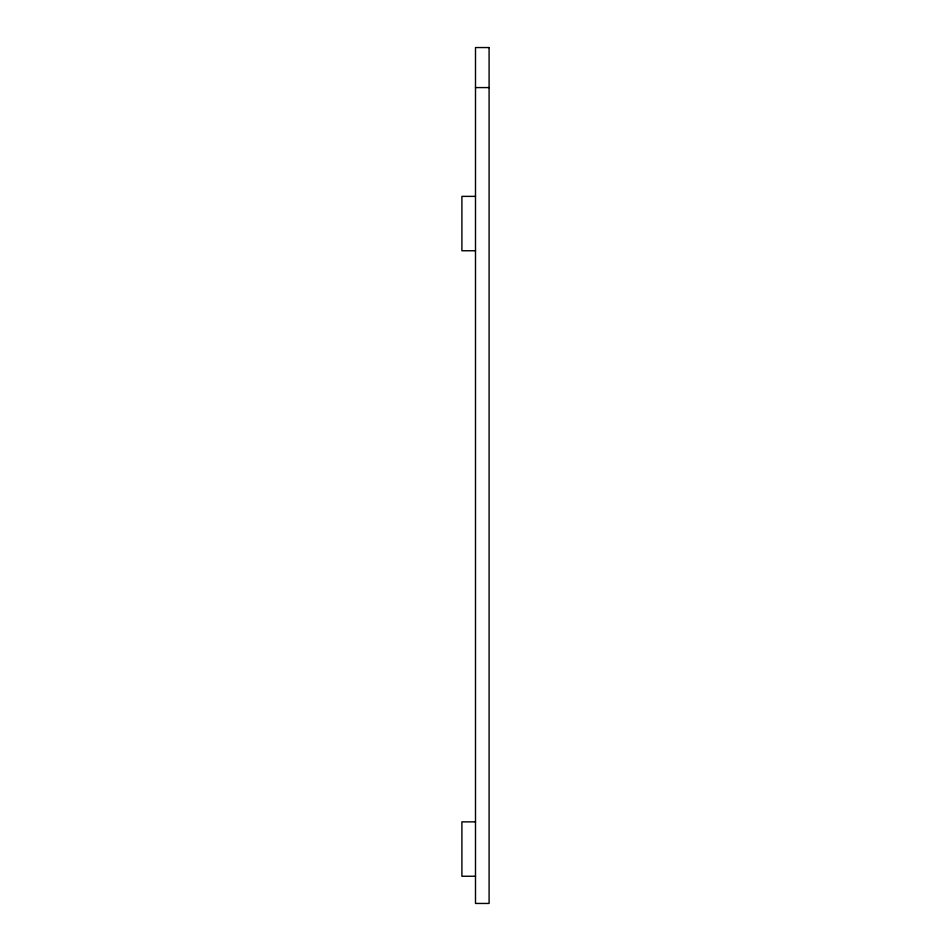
<?xml version="1.0" encoding="UTF-8"?>
<svg xmlns="http://www.w3.org/2000/svg" width="951" height="951" viewBox="0 0 951 951"><rect width="100%" height="100%" fill="white"/><g stroke="black" fill="none" stroke-linecap="round" stroke-linejoin="round"><path stroke-width="1.43" d="M475.5 87.587L489.099 87.587M475.5 196.37L461.901 196.37L461.901 250.755L475.5 250.755M475.5 821.866L461.901 821.866L461.901 876.251L475.5 876.251M489.099 47.55L475.5 47.55L475.5 903.45L489.099 903.45L489.099 47.55"/></g></svg>
